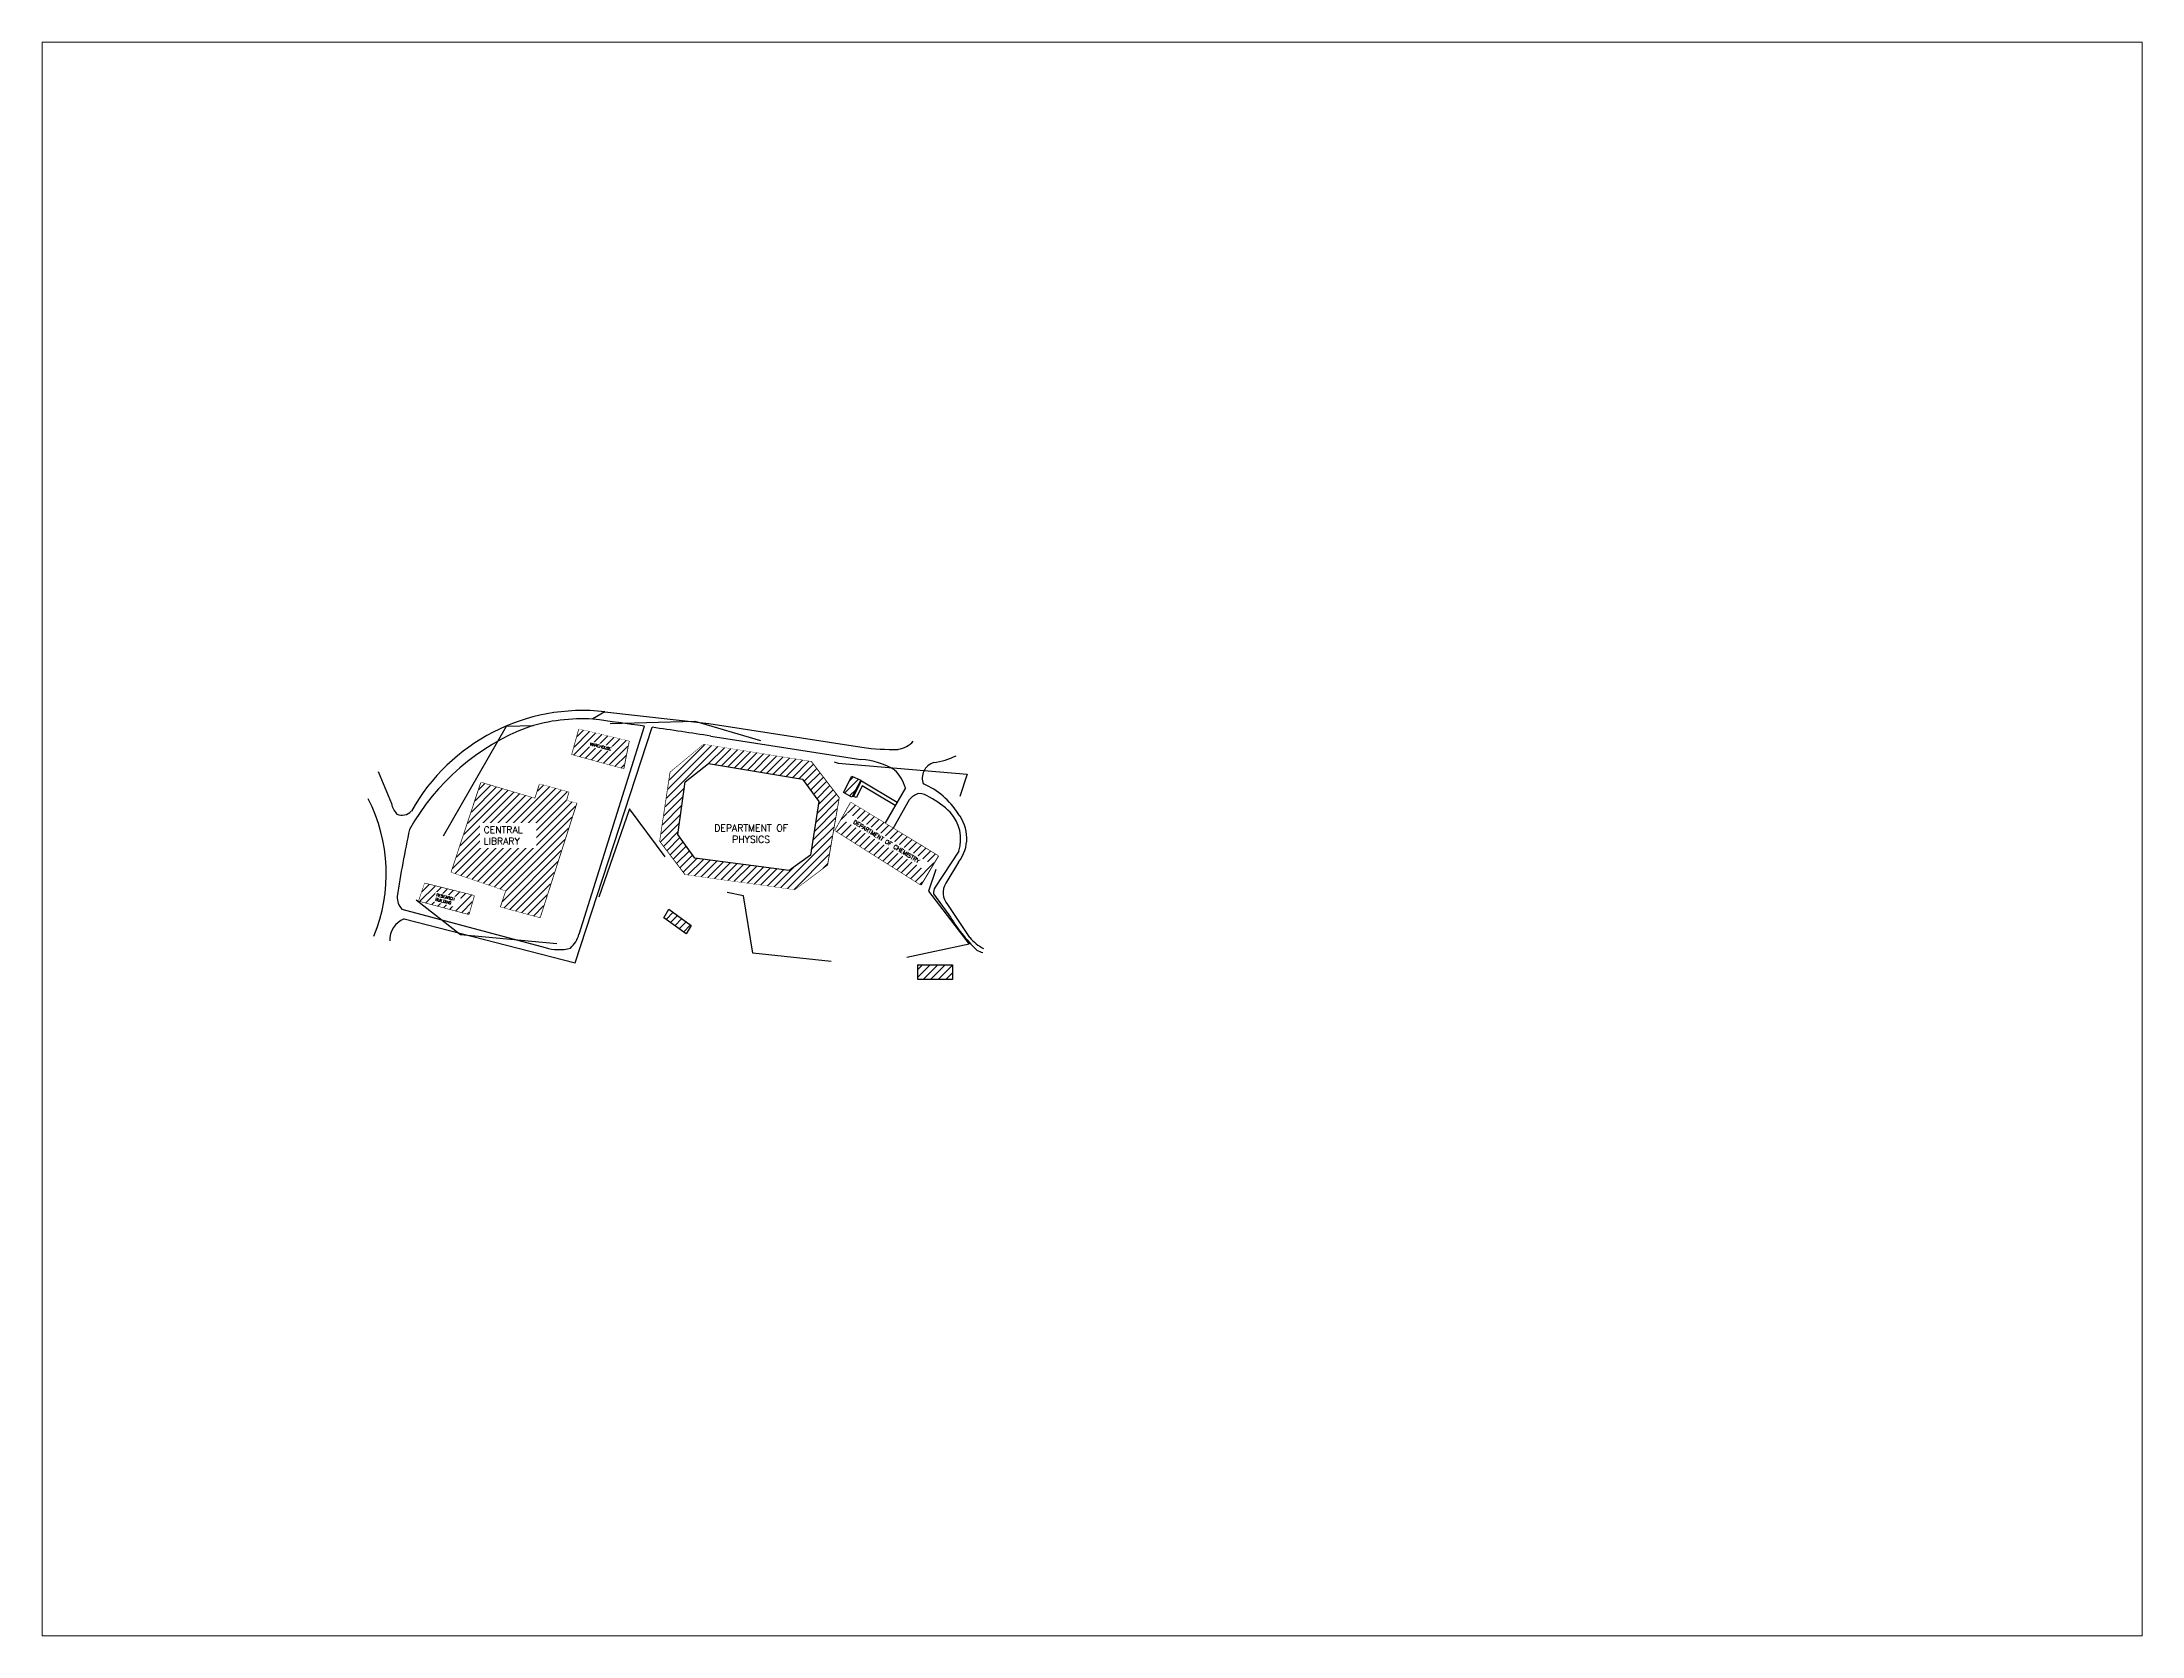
# Paper-space layout 'Layout2' of a CAD drawing. Header units: metres. Extents: x 26 to 231, y 20 to 176.
# The model-space entities are those that its viewports show. They can reach past a viewport. Long polylines and large blocks are cut down to what shows.
import ezdxf

# ---------------------------------------------------------------- set-up
doc = ezdxf.new("R2010")
doc.units = ezdxf.units.M
doc.set_wipeout_variables(frame=1)
doc.linetypes.add('DASHED', pattern=[0.75, 0.5, -0.25])
doc.linetypes.add('DASHED2', pattern=[0.375, 0.25, -0.125])
for name, color, linetype, lineweight in [('1', 40, 'Continuous', 30), ('3', 40, 'Continuous', 30), ('buildings', 7, 'Continuous', 30)]:
    doc.layers.add(name, color=color, linetype=linetype, lineweight=lineweight)
doc.layers.add('2', color=40, linetype='Continuous')
doc.layers.add('C-TOPO', color=7, linetype='Continuous')
doc.styles.get("Standard").update_dxf_attribs({"font": 'simplex.shx'})
pattern_1 = [(45, (7524.978, 36758.3044), (-2.218123262, 2.218123262), [])]

msp = doc.modelspace()

# ---------------------------------------------------------------- hatches: boundary and pattern name
at = {"layer": '3'}
h = msp.add_hatch(dxfattribs=at)
h.set_pattern_fill('ANSI31', color=256)
h.paths.add_polyline_path([(627168.6, 3063302.1), (627173.6, 3063311.8), (627178.8, 3063309.3), (627173.6, 3063299.4)])

# ---------------------------------------------------------------- linework, layer by layer
at = {"layer": '1'}
for p, q in [((627013.3, 3063218.9, -5225.3), (627051.6, 3063341, -5225.3)), ((627089.4, 3063342.6, -5225.3), (627179.5, 3063328.7, -5225.3)), ((627011, 3063202, -5225.3), (627056.2, 3063340.4, -5225.3)), ((627090.7, 3063335.3, -5225.3), (627178.9, 3063321.5, -5225.3)), ((627205, 3063304.9, -5225.3), (627193, 3063284, -5225.3)), ((627197.8, 3063281, -5225.3), (627207.5, 3063298, -5225.3)), ((627236.4, 3063267.7, -5225.3), (627222.5, 3063246.5, -5225.3)), ((627236.2, 3063261.2, -5225.3), (627228.7, 3063248.8, -5225.3)), ((627221.5, 3063242.6, -5225.3), (627230.6, 3063230.3, -5225.3)), ((626909.1, 3063233.6, -5225.3), (626993.4, 3063211.1, -5225.3)), ((627229.7, 3063236.3, -5225.3), (627242.7, 3063216.9, -5225.3)), ((626910.5, 3063227.9, -5225.3), (627011, 3063202, -5225.3))]:
    msp.add_line(p, q, dxfattribs=at)
at = {"layer": '1', "elevation": -5225.3, "flags": 128}
for points in [[(627013.3, 3063339.4), (627042.5, 3063332.3), (627039.3, 3063316.2), (627009.1, 3063324.5), (627013.3, 3063339.4)], [(627086.5, 3063330.4), (627149.4, 3063320.3), (627165.9, 3063298.9), (627159, 3063259.5), (627139.9, 3063245.1), (627075.8, 3063253.9), (627060.8, 3063273.6), (627066.9, 3063314), (627086.5, 3063330.4)], [(626922.5, 3063248.7), (626919.1, 3063238.4), (626948.4, 3063230.6), (626951.5, 3063241.5), (626922.5, 3063248.7)]]:
    msp.add_lwpolyline(points, dxfattribs=at)
for points in [[(626938.2, 3063255.3), (626955.7, 3063307.9), (626987.4, 3063298.6), (626990.2, 3063307.1), (627007.1, 3063302.3), (627005.6, 3063297.5), (627011.7, 3063295.9), (626990.2, 3063228.7), (626967.3, 3063234.9), (626970.3, 3063244.3)], [(627214, 3063247.9), (627163.7, 3063279.8), (627173, 3063296.3), (627224.2, 3063264.9)]]:
    msp.add_lwpolyline(points, close=True, dxfattribs=at)
at = {"layer": '1'}
for centre, radius, start, end in [((626453.9, 3059162.6, -5225.3), 4221, 81.323, 81.7959), ((627197.4, 3063452.1, -5225.3), 124.7, 261.7365, 271.5832), ((627198.4, 3063342.5, -5225.3), 15.2, 279.0851, 317.646), ((627175.1, 3063274.7, -5225.3), 47, 59.8676, 85.2486), ((627224.4, 3063310.6, -5225.3), 9.47, 106.6794, 201.6237), ((627216.6, 3063359.5, -5225.3), 40.1, 277.2692, 296.9399), ((628927, 3064152.4, -5225.3), 2197.9, 202.4098, 202.9432), ((627182.9, 3063298.5, -5225.3), 23, 16.0047, 46.7912), ((627197.8, 3063265.6, -5225.3), 45.2, 32.3881, 66.7362), ((626915.1, 3063297.9, -5225.3), 12.3, 190.7939, 223.5223), ((626909.2, 3063296.1, -5225.3), 7.3, 245.3914, 318.0077), ((627215.1, 3063292.3, -5225.3), 9.44, 103.3083, 143.4716), ((627212.6, 3063290.1, -5225.3), 11.4, 54.3029, 88.4598), ((627193.1, 3063251.2, -5225.3), 54.8, 45.8212, 61.5357), ((627228.2, 3063243, -5225.3), 6.75, 148.3398, 183.563), ((627238.1, 3063243.3, -5225.3), 10.9, 149.7006, 219.7708), ((627312, 3063277.9, -5225.3), 94.3, 210.3214, 226.453), ((626997.4, 3063223, -5225.3), 16.3, 311.2241, 345.5438), ((627001.4, 3063236.5, -5225.3), 26.7, 252.5327, 284.6887), ((627262.3, 3063233.6, -5225.3), 25.7, 220.6577, 243.8381), ((627251.5, 3063215.8, -5225.3), 7.66, 234.6132, 262.2607)]:
    msp.add_arc(centre, radius, start, end, dxfattribs=at)
at = {"layer": '2'}
for centre, radius, start, end in [((627213.7, 3063274.6, -5225.3), 23.8, 343.1369, 42.0016), ((627218.3, 3063275.3, -5225.3), 22.8, 321.6099, 39.4518)]:
    msp.add_arc(centre, radius, start, end, dxfattribs=at)
at = {"layer": '3'}
for p, q in [((627028.3, 3063349.6, -5225.3), (627089.4, 3063342.6, -5225.3)), ((627212.6, 3063200.9, 1317.2), (627212.3, 3063200.9, 1317.2)), ((627212.3, 3063200.9, 1317.2), (627212.3, 3063200.9, 1317.2)), ((627212.3, 3063200.9, 1317.2), (627212.3, 3063200.7, 1317.2))]:
    msp.add_line(p, q, dxfattribs=at)
at = {"layer": '3', "flags": 128}
msp.add_lwpolyline([(627198.9, 3063294.5), (627179.6, 3063306), (627176.2, 3063299.1), (627174.5, 3063299.8), (627179.2, 3063308.9), (627200.2, 3063296.4)], dxfattribs=at)
at = {"layer": '3', "elevation": -5225.3}
for points in [[(626892.7, 3063217.8, 0.219494), (626889.3, 3063298.4)], [(626910.5, 3063227.9, 0.327251), (626902, 3063214.9)]]:
    msp.add_lwpolyline(points, format="xyb", dxfattribs=at)
at = {"layer": '3'}
for centre, radius, start, end in [((627030.7, 3063215.2, -5225.3), 134, 110.6589, 150.9051), ((627015.5, 3063234.8, -5225.3), 115.5, 83.6212, 150.7814), ((627014.9, 3063241.2, -5225.3), 104.2, 86.4451, 107.5699)]:
    msp.add_arc(centre, radius, start, end, dxfattribs=at)
at = {"layer": 'buildings', "flags": 128}
msp.add_lwpolyline([(627168.6, 3063302.1), (627173.6, 3063311.8), (627178.8, 3063309.3), (627173.6, 3063299.4), (627168.6, 3063302.1)], dxfattribs=at)
at = {"layer": 'buildings', "elevation": -5225.3, "flags": 128}
for points in [[(627063.1, 3063228.5), (627066, 3063233.6), (627079.2, 3063224), (627076.2, 3063219), (627063.1, 3063228.5)], [(627212.6, 3063200.9), (627232.6, 3063200.9), (627232.6, 3063192.3), (627212.3, 3063192.3), (627212.3, 3063200.9)]]:
    msp.add_lwpolyline(points, dxfattribs=at)

# ---------------------------------------------------------------- next in the draw order: wipeouts: each hides what was drawn before it
for points in [[(627039.3, 3063316.2), (627042.5, 3063332.3), (627013.3, 3063339.4), (627009.1, 3063324.5)], [(627075.8, 3063253.9), (627060.8, 3063273.6), (627066.9, 3063314), (627086.5, 3063330.4), (627149.4, 3063320.3), (627165.9, 3063298.9), (627159, 3063259.5), (627139.9, 3063245.1)], [(626938.2, 3063255.3), (626955.7, 3063307.9), (626987.4, 3063298.6), (626990.2, 3063307.1), (627007.1, 3063302.3), (627005.6, 3063297.5), (627011.7, 3063295.9), (626990.2, 3063228.7), (626967.3, 3063234.9), (626970.3, 3063244.3)]]:
    msp.add_wipeout(points).translate(0, 0, -5225.3).dxf.layer = 'buildings'

# ---------------------------------------------------------------- next in the draw order: hatches: boundary and pattern name
at = {"layer": '2'}
h = msp.add_hatch(dxfattribs=at)
h.set_pattern_fill('ANSI31', color=256, scale=0.988)
h.set_pattern_definition(pattern_1)
h.paths.add_polyline_path([(627089.2, 3063319.1), (627144.5, 3063310), (627154.1, 3063296.9), (627149.2, 3063265.4), (627136.7, 3063256.3), (627081.2, 3063263.5), (627071.3, 3063277.4), (627075.6, 3063308.3)], flags=16)
h.paths.add_polyline_path([(627086.5, 3063330.4), (627149.4, 3063320.3), (627165.9, 3063298.9), (627159, 3063259.5), (627139.9, 3063245.1), (627075.8, 3063253.9), (627060.8, 3063273.6), (627066.9, 3063314)])
h.paths.add_polyline_path([(627013.3, 3063339.4), (627042.5, 3063332.3), (627039.3, 3063316.2), (627009.1, 3063324.5)])
h = msp.add_hatch(dxfattribs=at)
h.set_pattern_fill('ANSI31', color=256, scale=0.988)
h.set_pattern_definition(pattern_1)
h.paths.add_polyline_path([(626967.3, 3063234.9), (626990.2, 3063228.7), (627011.7, 3063295.9), (627005.6, 3063297.5), (627007.1, 3063302.3), (626990.2, 3063307.1), (626987.4, 3063298.6), (626955.7, 3063307.9), (626938.2, 3063255.3), (626970.3, 3063244.3)])

# ---------------------------------------------------------------- next in the draw order: linework, layer by layer
at = {"layer": '1'}
msp.add_arc((626453.9, 3059162.6, -5225.3), 4221, 81.8595, 82.2738, dxfattribs=at)
at = {"layer": '3'}
msp.add_line((627028.3, 3063349.6, -5225.3), (627021.4, 3063345.3, -5225.3), dxfattribs=at)
at = {"layer": 'buildings', "elevation": 1350, "flags": 128}
msp.add_lwpolyline([(627089.2, 3063319.1), (627144.5, 3063310), (627154.1, 3063296.9), (627149.2, 3063265.4), (627136.7, 3063256.3), (627081.2, 3063263.5), (627071.3, 3063277.4), (627075.6, 3063308.3), (627089.2, 3063319.1)], dxfattribs=at)

# ---------------------------------------------------------------- next in the draw order: texts
at = {"layer": '3', "insert": (627019.9, 3063331.4, 12305.7), "char_height": 1.6, "attachment_point": 1, "rotation": 345.9749, "bg_fill": 3, "box_fill_scale": 1.5, "bg_fill_color": 256, "bg_fill_transparency": 0}
msp.add_mtext_dynamic_manual_height_columns('WAREHOUSE', width=13.545, gutter_width=1, heights=[0], dxfattribs=at)
at = {"layer": '3', "insert": (626957.1, 3063282.2, 1329), "char_height": 4, "attachment_point": 1, "bg_fill": 3, "box_fill_scale": 1.5, "bg_fill_color": 256, "bg_fill_transparency": 0}
msp.add_mtext_dynamic_manual_height_columns('CENTRAL LIBRARY', width=28.927, gutter_width=1, heights=[0], dxfattribs=at)

# ---------------------------------------------------------------- next in the draw order: wipeouts: each hides what was drawn before it
for points in [[(627214, 3063247.9), (627163.7, 3063279.8), (627173, 3063296.3), (627224.2, 3063264.9)], [(626922.5, 3063248.7), (626919.1, 3063238.4), (626948.4, 3063230.6), (626951.5, 3063241.5)]]:
    msp.add_wipeout(points).translate(0, 0, -5225.3).dxf.layer = 'buildings'

# ---------------------------------------------------------------- next in the draw order: hatches: boundary and pattern name
at = {"layer": '2'}
h = msp.add_hatch(dxfattribs=at)
h.set_pattern_fill('ANSI31', color=256, scale=0.988)
h.set_pattern_definition(pattern_1)
h.paths.add_polyline_path([(627063.1, 3063228.5), (627066, 3063233.6), (627079.2, 3063224), (627076.2, 3063219)])
edge = h.paths.add_edge_path()
edge.add_line((627214, 3063247.9), (627163.7, 3063279.8))
edge.add_line((627163.7, 3063279.8), (627173, 3063296.3))
edge.add_line((627173, 3063296.3), (627224.2, 3063264.9))
edge.add_line((627224.2, 3063264.9), (627214, 3063247.9))
edge.add_line((627212.6, 3063200.9), (627232.6, 3063200.9))
edge.add_line((627232.6, 3063200.9), (627232.6, 3063192.3))
edge.add_line((627232.6, 3063192.3), (627212.3, 3063192.3))
edge.add_line((627212.3, 3063192.3), (627212.3, 3063200.9))
h = msp.add_hatch(dxfattribs=at)
h.set_pattern_fill('ANSI31', color=256, scale=0.988)
h.set_pattern_definition(pattern_1)
h.paths.add_polyline_path([(626922.5, 3063248.7), (626919.1, 3063238.4), (626948.4, 3063230.6), (626951.5, 3063241.5)])

# ---------------------------------------------------------------- next in the draw order: linework, layer by layer
at = {"layer": '3', "elevation": -5225.3}
msp.add_lwpolyline([(626913.6, 3063280.4, 0.018711), (626906.4, 3063241, 0.211329), (626909.1, 3063233.6)], format="xyb", dxfattribs=at)

# ---------------------------------------------------------------- next in the draw order: texts
at = {"layer": '3', "insert": (627087.3, 3063283.3, 7876.3), "char_height": 4, "attachment_point": 1, "bg_fill": 3, "box_fill_scale": 1.5, "bg_fill_color": 256, "bg_fill_transparency": 0}
msp.add_mtext_dynamic_manual_height_columns('\\pxqc;DEPARTMENT OF PHYSICS', width=54.038, gutter_width=1, heights=[14.4], dxfattribs=at)
at = {"layer": '3', "attachment_point": 1, "bg_fill": 3, "box_fill_scale": 1.5, "bg_fill_color": 256, "bg_fill_transparency": 0}
for s, width, heights, insert, char_height, rotation in [('\\pxqc;DEPARTMENT OF CHEMISTRY', 54.038, [3.83], (627171.5, 3063288.5, 3932), 2.4, 328.4199), ('RESEARCH\\PBUILDING', 13.545, [0], (626929.6, 3063242.8, 13632.7), 1.6, 345.9749)]:
    msp.add_mtext_dynamic_manual_height_columns(s, width=width, gutter_width=1, heights=heights, dxfattribs=dict(at, insert=insert, char_height=char_height, rotation=rotation))

# ---------------------------------------------------------------- next in the draw order: linework, layer by layer
at = {"layer": 'C-TOPO', "color": 250, "linetype": 'DASHED', "lineweight": 30, "ltscale": 5, "elevation": -3919, "flags": 128}
msp.add_lwpolyline([(627165.4, 3063319.4), (627241.3, 3063312.9), (627218.6, 3063244.1), (627242.4, 3063213), (627183.3, 3063200.5), (627115.4, 3063207.8), (627109.8, 3063241.5), (627076.2, 3063248), (627042.8, 3063292.5), (627014.8, 3063211.9), (626943.6, 3063218.5), (626913.6, 3063241.9), (626970.5, 3063341), (627081.2, 3063344), (627165.4, 3063319.4)], dxfattribs=at)

psp = doc.layouts.new('Layout2')

# ---------------------------------------------------------------- viewports
at = {"layer": 'C-TOPO', "linetype": 'DASHED2', "view_target_point": (627099.74, 3063278.39)}
psp.add_viewport(center=(128.5, 97.5), size=(205.6, 156), view_center_point=(214.93, -3.59), view_height=936.3969, dxfattribs=at)

doc.saveas('drawing.dxf')
